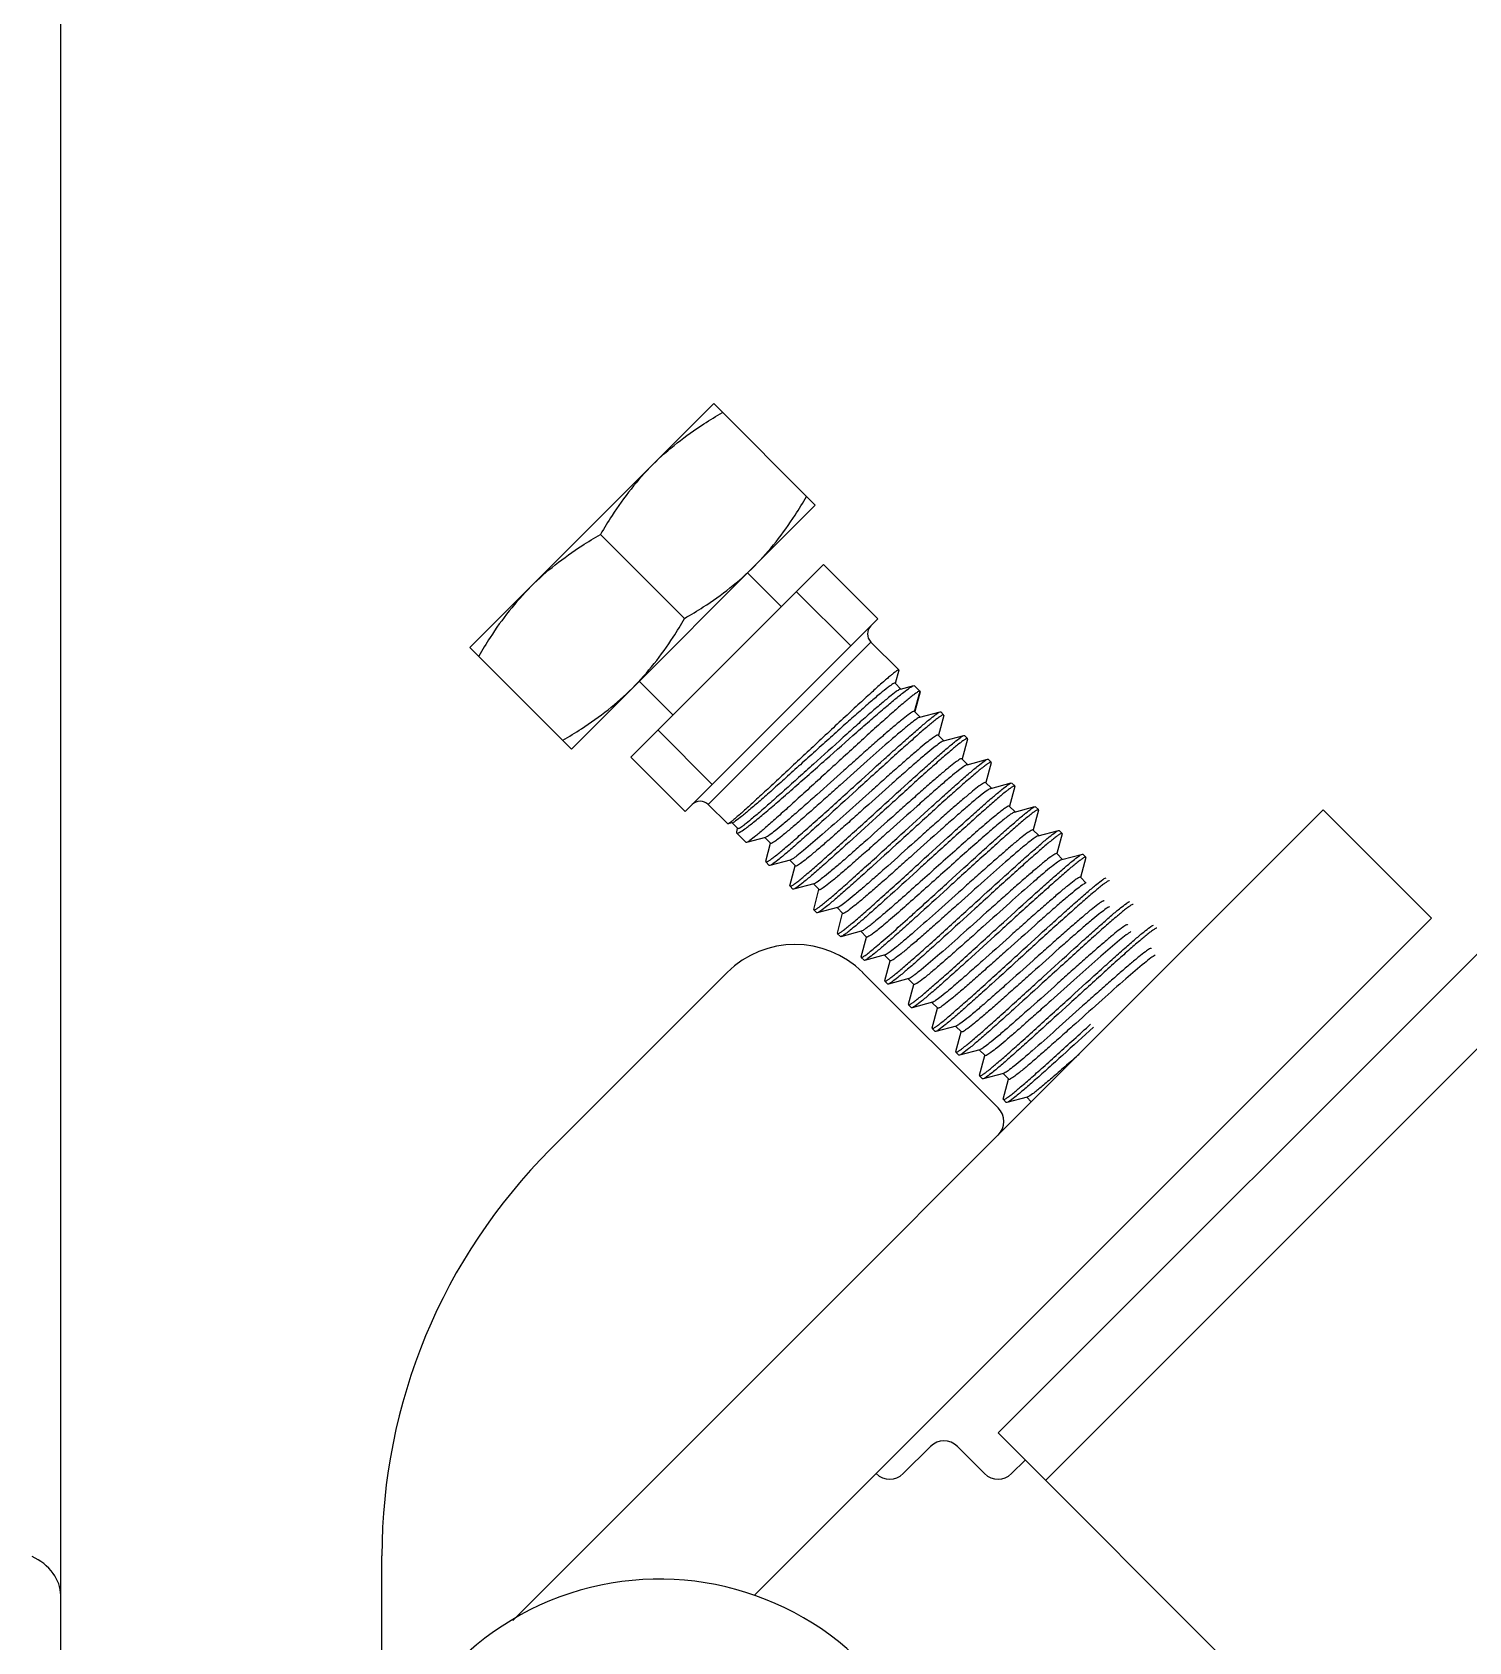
# Model space of a CAD drawing. Extents: x 27938 to 1042331, y -235042 to 1535213.
# Drawn here: x 731104 to 731718, y 753222 to 753909 of the extents above; entities that cross this region are included whole.
import ezdxf

# ---------------------------------------------------------------- set-up
doc = ezdxf.new("R2010")
doc.units = 0
doc.header["$LTSCALE"] = 1000
doc.header["$MEASUREMENT"] = 0

msp = doc.modelspace()

# ---------------------------------------------------------------- linework, layer by layer
for p, q in [((731516.83, 753310.8), (734094.1, 755888.07)), ((731116.62, 753199.36), (731116.62, 755867.83)), ((731537.07, 753290.56), (734114.34, 755867.83)), ((731291.32, 753646.18), (731395.4, 753750.26)), ((731438.77, 753706.89), (731395.4, 753750.26)), ((731334.69, 753602.81), (731438.77, 753706.89)), ((731347.12, 753694.46), (731382.98, 753658.6)), ((731442.31, 753681.52), (731360.06, 753599.27)), ((731409.86, 753677.98), (731424.32, 753663.52)), ((731442.31, 753681.52), (731465.44, 753658.39)), ((731430.75, 753669.96), (731453.88, 753646.83)), ((731383.19, 753576.14), (731465.44, 753658.39)), ((731334.69, 753602.81), (731291.32, 753646.18)), ((731462.48, 753648.49), (731393.09, 753579.1)), ((731474.4, 753636.57), (731462.48, 753648.49)), ((731363.6, 753631.72), (731378.06, 753617.26)), ((731472.82, 753630.87), (731475.28, 753628.41)), ((731474.41, 753636.42), (731472.9, 753630.85)), ((731474.41, 753636.42), (731474.4, 753636.57)), ((731475.08, 753628.36), (731480.77, 753629.87)), ((731480.77, 753629.87), (731481.13, 753629.84)), ((731483.45, 753627.52), (731481.13, 753629.84)), ((731475.08, 753628.36), (731474.93, 753628.31)), ((731481.15, 753618.81), (731483.49, 753627.45)), ((731483.47, 753627.27), (731481.21, 753618.84)), ((731483.49, 753627.45), (731483.45, 753627.52)), ((731483.47, 753627.27), (731483.49, 753627.45)), ((731481.12, 753618.87), (731483.57, 753616.41)), ((731483.36, 753616.36), (731483.14, 753616.28)), ((731483.36, 753616.36), (731492.07, 753618.68)), ((731493.59, 753617.15), (731491.33, 753608.72)), ((731492.07, 753618.68), (731492.31, 753618.66)), ((731493.57, 753617.4), (731492.31, 753618.66)), ((731493.59, 753617.15), (731493.57, 753617.4)), ((731371.63, 753610.83), (731394.75, 753587.7)), ((731491.24, 753608.75), (731493.69, 753606.29)), ((731493.48, 753606.24), (731493.34, 753606.19)), ((731493.48, 753606.24), (731502.19, 753608.56)), ((731503.71, 753607.03), (731501.45, 753598.6)), ((731502.19, 753608.56), (731502.43, 753608.54)), ((731503.69, 753607.28), (731502.43, 753608.54)), ((731503.71, 753607.03), (731503.69, 753607.28)), ((731360.06, 753599.27), (731383.19, 753576.14)), ((731501.35, 753598.63), (731503.81, 753596.17)), ((731503.6, 753596.12), (731512.31, 753598.44)), ((731513.83, 753596.92), (731511.57, 753588.48)), ((731512.31, 753598.44), (731512.55, 753598.42)), ((731513.81, 753597.16), (731512.55, 753598.42)), ((731513.83, 753596.92), (731513.81, 753597.16)), ((731511.47, 753588.51), (731513.93, 753586.06)), ((731513.72, 753586), (731522.43, 753588.32)), ((731523.95, 753586.8), (731521.68, 753578.37)), ((731522.43, 753588.32), (731522.67, 753588.3)), ((731523.93, 753587.04), (731522.67, 753588.3)), ((731523.95, 753586.8), (731523.93, 753587.04)), ((731655.61, 753576.79), (731309.59, 753230.77)), ((731401.37, 753570.82), (731393.09, 753579.1)), ((731521.59, 753578.39), (731524.05, 753575.94)), ((731523.84, 753575.88), (731532.55, 753578.2)), ((731534.07, 753576.68), (731531.8, 753568.25)), ((731532.55, 753578.2), (731532.79, 753578.18)), ((731534.05, 753576.92), (731532.79, 753578.18)), ((731534.07, 753576.68), (731534.05, 753576.92)), ((731701.87, 753530.53), (731655.61, 753576.79)), ((731401.48, 753570.81), (731401.37, 753570.82)), ((731403.39, 753571.33), (731401.48, 753570.81)), ((731405.67, 753568.82), (731403.21, 753571.28)), ((731405.21, 753567.4), (731405.59, 753568.84)), ((731531.71, 753568.27), (731534.17, 753565.82)), ((731533.96, 753565.76), (731542.67, 753568.08)), ((731542.67, 753568.08), (731542.91, 753568.06)), ((731544.17, 753566.8), (731542.91, 753568.06)), ((731409.27, 753562.93), (731405.24, 753566.95)), ((731409.46, 753562.91), (731409.27, 753562.93)), ((731417.47, 753565.06), (731409.46, 753562.91)), ((731419.71, 753562.55), (731417.26, 753565.01)), ((731417.61, 753565.11), (731417.47, 753565.06)), ((731417.58, 753554.89), (731419.62, 753562.58)), ((731544.19, 753566.56), (731541.92, 753558.13)), ((731544.19, 753566.56), (731544.17, 753566.8)), ((731417.58, 753554.89), (731417.6, 753554.59)), ((731419.12, 753553.07), (731417.6, 753554.59)), ((731428.06, 753555.38), (731419.37, 753553.05)), ((731430.3, 753552.87), (731427.85, 753555.33)), ((731541.83, 753558.15), (731544.28, 753555.7)), ((731544.08, 753555.64), (731543.81, 753555.54)), ((731544.08, 753555.64), (731552.79, 753557.96)), ((731554.31, 753556.44), (731552.04, 753548.01)), ((731552.79, 753557.96), (731553.03, 753557.94)), ((731554.29, 753556.68), (731553.03, 753557.94)), ((731419.37, 753553.05), (731419.12, 753553.07)), ((731427.96, 753544.45), (731430.21, 753552.9)), ((731551.95, 753548.03), (731554.4, 753545.58)), ((731427.96, 753544.45), (731427.98, 753544.21)), ((731429.24, 753542.95), (731427.98, 753544.21)), ((731429.49, 753542.93), (731429.24, 753542.95)), ((731438.18, 753545.26), (731429.49, 753542.93)), ((731440.42, 753542.76), (731437.97, 753545.21)), ((731438.08, 753534.33), (731440.33, 753542.78)), ((731438.08, 753534.33), (731438.1, 753534.09)), ((731439.36, 753532.83), (731438.1, 753534.09)), ((731448.3, 753535.15), (731439.61, 753532.81)), ((731450.54, 753532.64), (731448.09, 753535.09)), ((731412.71, 753241.37), (731701.87, 753530.53)), ((731439.61, 753532.81), (731439.36, 753532.83)), ((731448.2, 753524.21), (731450.45, 753532.66)), ((731448.2, 753524.21), (731448.22, 753523.97)), ((731449.48, 753522.71), (731448.22, 753523.97)), ((731449.72, 753522.69), (731449.48, 753522.71)), ((731458.42, 753525.03), (731449.72, 753522.69)), ((731460.66, 753522.52), (731458.21, 753524.97)), ((731458.32, 753514.09), (731460.57, 753522.54)), ((731458.32, 753514.09), (731458.34, 753513.85)), ((731459.6, 753512.59), (731458.34, 753513.85)), ((731468.54, 753514.91), (731459.84, 753512.57)), ((731470.78, 753512.4), (731468.33, 753514.85)), ((731325.57, 753431.79), (731401.17, 753507.38)), ((731458.99, 753507.38), (731516.82, 753449.56)), ((731459.84, 753512.57), (731459.6, 753512.59)), ((731468.44, 753503.97), (731470.69, 753512.42)), ((731468.44, 753503.97), (731468.46, 753503.73)), ((731469.72, 753502.47), (731468.46, 753503.73)), ((731469.96, 753502.45), (731469.72, 753502.47)), ((731478.66, 753504.79), (731469.96, 753502.45)), ((731480.9, 753502.28), (731478.45, 753504.73)), ((731478.56, 753493.85), (731480.81, 753502.3)), ((731478.56, 753493.85), (731478.58, 753493.61)), ((731479.84, 753492.35), (731478.58, 753493.61)), ((731480.08, 753492.33), (731479.84, 753492.35)), ((731488.78, 753494.67), (731480.08, 753492.33)), ((731491.02, 753492.16), (731488.57, 753494.61)), ((731488.68, 753483.74), (731490.93, 753492.18)), ((731488.68, 753483.74), (731488.7, 753483.49)), ((731489.96, 753482.23), (731488.7, 753483.49)), ((731490.2, 753482.22), (731489.96, 753482.23)), ((731498.9, 753484.55), (731490.2, 753482.22)), ((731501.14, 753482.04), (731498.69, 753484.49)), ((731498.8, 753473.62), (731501.05, 753482.06)), ((731498.8, 753473.62), (731498.82, 753473.38)), ((731500.08, 753472.11), (731498.82, 753473.38)), ((731500.32, 753472.1), (731500.08, 753472.11)), ((731509.02, 753474.43), (731500.32, 753472.1)), ((731511.26, 753471.92), (731508.8, 753474.37)), ((731508.92, 753463.5), (731511.17, 753471.95)), ((731509.13, 753474.47), (731509.02, 753474.43)), ((731547.06, 753468.72), (731546, 753467.78)), ((731508.92, 753463.5), (731508.94, 753463.26)), ((731510.2, 753461.99), (731508.94, 753463.26)), ((731510.44, 753461.98), (731510.2, 753461.99)), ((731519.13, 753464.31), (731510.44, 753461.98)), ((731521.38, 753461.8), (731518.92, 753464.25)), ((731519.04, 753453.38), (731521.29, 753461.83)), ((731519.43, 753464.42), (731519.13, 753464.31)), ((731519.04, 753453.38), (731519.05, 753453.14)), ((731520.32, 753451.88), (731519.05, 753453.14)), ((731520.56, 753451.86), (731520.32, 753451.88)), ((731529.25, 753454.19), (731520.56, 753451.86)), ((731531, 753452.18), (731529.04, 753454.14)), ((731753.91, 753073.72), (731516.83, 753310.8)), ((731476.34, 753293.43), (731487.91, 753305)), ((731499.47, 753305), (731511.04, 753293.43)), ((731522.6, 753293.43), (731528.4, 753299.23)), ((731253.7, 753155.71), (731253.72, 753258.35))]:
    msp.add_line(p, q)
for centre, radius, start, end in [((731465.95, 753651.96), 4.91, 135, 225), ((731389.62, 753575.63), 4.91, 45, 135), ((731430.08, 753478.47), 40.89, 45, 135), ((730430.47, 754730.94), 1685.22, 311.49659, 311.69317), ((731511.04, 753443.78), 8.18, 315, 45), ((731499.05, 753258.32), 245.33, 135, 179.99137), ((731493.69, 753299.22), 8.18, 45, 135), ((731470.56, 753299.22), 8.18, 225, 315), ((731516.82, 753299.22), 8.18, 225, 315), ((731372.27, 753125.76), 122.66, 45, 180)]:
    msp.add_arc(centre, radius, start, end)
for points, knots in [([(731369.38, 753724.24), (731375.95, 753730.81), (731385.84, 753738.52), (731396.46, 753744.95), (731399.16, 753746.51)], [0, 0, 0, 0, 0.748734, 1, 1, 1, 1]), ([(731369.38, 753724.24), (731362.81, 753717.67), (731355.1, 753707.78), (731348.67, 753697.17), (731347.12, 753694.46)], [0, 0, 0, 0, 0.748734, 1, 1, 1, 1]), ([(731412.75, 753680.87), (731419.32, 753687.44), (731427.03, 753697.33), (731433.46, 753707.94), (731435.02, 753710.65)], [0, 0, 0, 0, 0.748734, 1, 1, 1, 1]), ([(731317.34, 753672.2), (731323.91, 753678.77), (731333.8, 753686.48), (731344.41, 753692.91), (731347.12, 753694.46)], [0, 0, 0, 0, 0.748734, 1, 1, 1, 1]), ([(731382.98, 753658.6), (731385.68, 753660.16), (731396.29, 753666.59), (731406.18, 753674.3), (731412.75, 753680.87)], [0, 0, 0, 0, 0.251266, 1, 1, 1, 1]), ([(731317.34, 753672.2), (731310.77, 753665.63), (731303.06, 753655.74), (731296.63, 753645.13), (731295.08, 753642.42)], [0, 0, 0, 0, 0.748734, 1, 1, 1, 1]), ([(731360.71, 753628.83), (731367.28, 753635.4), (731374.99, 753645.29), (731381.42, 753655.9), (731382.98, 753658.6)], [0, 0, 0, 0, 0.748734, 1, 1, 1, 1]), ([(731474.4, 753636.57), (731474.33, 753636.64), (731473.92, 753636.44), (731473.38, 753636.1), (731472.4, 753635.35), (731471.15, 753634.34), (731469.58, 753633), (731466.9, 753630.67), (731462.93, 753627.09), (731457.51, 753622.13), (731451.36, 753616.44), (731444.7, 753610.24), (731440.13, 753605.96), (731437.8, 753603.78)], [0, 0, 0, 0, 0.005975, 0.020757, 0.044787, 0.077931, 0.119904, 0.170322, 0.294497, 0.445723, 0.618225, 0.805372, 1, 1, 1, 1]), ([(731472.82, 753630.87), (731472.74, 753630.94), (731472.34, 753630.85), (731471.79, 753630.53), (731470.85, 753629.92), (731469.07, 753628.58), (731466.17, 753626.22), (731462.01, 753622.66), (731457, 753618.26), (731451.34, 753613.21), (731445.23, 753607.7), (731438.87, 753601.96), (731432.5, 753596.19), (731426.34, 753590.63), (731420.59, 753585.48), (731415.45, 753580.93), (731411.08, 753577.16), (731407.63, 753574.24), (731405.19, 753572.42), (731403.9, 753571.46), (731403.39, 753571.33)], [0, 0, 0, 0, 0.003408, 0.010859, 0.022746, 0.039043, 0.084265, 0.144846, 0.218467, 0.302327, 0.393271, 0.487922, 0.582812, 0.674511, 0.759756, 0.835562, 0.899325, 0.948916, 0.982758, 1, 1, 1, 1]), ([(731443.27, 753598.31), (731447.68, 753602.22), (731454.11, 753607.93), (731462.38, 753615.2), (731467.79, 753619.88), (731472.41, 753623.78), (731476.1, 753626.8), (731478.75, 753628.73), (731480.19, 753629.72), (731480.77, 753629.87)], [0, 0, 0, 0, 0.36061, 0.525686, 0.673058, 0.797798, 0.895751, 0.96375, 1, 1, 1, 1]), ([(731330.93, 753606.56), (731333.64, 753608.12), (731344.25, 753614.55), (731354.14, 753622.26), (731360.71, 753628.83)], [0, 0, 0, 0, 0.251266, 1, 1, 1, 1]), ([(731474.93, 753628.31), (731474.34, 753628.07), (731472.86, 753627), (731470.14, 753624.9), (731466.41, 753621.74), (731461.79, 753617.72), (731456.44, 753612.98), (731448.41, 753605.77), (731440.1, 753598.25), (731431.77, 753590.72), (731425.85, 753585.39), (731420.44, 753580.57), (731415.71, 753576.42), (731411.81, 753573.1), (731409.12, 753570.91), (731407.47, 753569.68), (731406.61, 753569.12), (731406.1, 753568.83), (731405.74, 753568.75), (731405.67, 753568.82)], [0, 0, 0, 0, 0.020955, 0.059103, 0.113123, 0.180989, 0.260159, 0.347694, 0.534881, 0.627806, 0.715891, 0.796084, 0.865657, 0.922292, 0.964169, 0.979163, 0.990063, 0.996877, 1, 1, 1, 1]), ([(731483.45, 753627.52), (731483.38, 753627.59), (731482.95, 753627.46), (731482.36, 753627.1), (731481.35, 753626.41), (731479.42, 753624.92), (731476.25, 753622.28), (731471.7, 753618.32), (731466.21, 753613.43), (731460, 753607.8), (731453.27, 753601.67), (731448.65, 753597.44), (731446.3, 753595.29)], [0, 0, 0, 0, 0.006592, 0.021615, 0.045765, 0.07897, 0.171361, 0.295434, 0.446486, 0.618762, 0.805651, 1, 1, 1, 1]), ([(731481.12, 753618.87), (731481.05, 753618.93), (731480.7, 753618.87), (731479.83, 753618.41), (731478.02, 753617.14), (731475.27, 753614.93), (731471.59, 753611.85), (731467.17, 753608.02), (731462.14, 753603.59), (731456.68, 753598.73), (731449.07, 753591.91), (731441.51, 753585.13), (731434.24, 753578.68), (731429.44, 753574.47), (731425.29, 753570.91), (731421.94, 753568.12), (731419.5, 753566.27), (731418.15, 753565.32), (731417.61, 753565.11)], [0, 0, 0, 0, 0.003423, 0.010579, 0.037456, 0.080663, 0.138775, 0.209755, 0.291087, 0.37988, 0.472977, 0.658847, 0.745051, 0.822663, 0.888974, 0.9417, 0.979072, 1, 1, 1, 1]), ([(731483.14, 753616.28), (731482.57, 753616.03), (731481.17, 753615.04), (731478.64, 753613.1), (731475.22, 753610.25), (731469.19, 753605.07), (731460.51, 753597.36), (731451.34, 753589.15), (731443.77, 753582.37), (731438.37, 753577.56), (731433.4, 753573.19), (731429.06, 753569.43), (731425.44, 753566.4), (731422.74, 753564.24), (731420.97, 753563), (731420.12, 753562.54), (731419.78, 753562.49), (731419.71, 753562.55)], [0, 0, 0, 0, 0.022337, 0.061116, 0.115132, 0.182525, 0.347585, 0.533263, 0.62576, 0.713694, 0.794001, 0.863897, 0.920985, 0.963343, 0.989649, 0.996648, 1, 1, 1, 1]), ([(731455.02, 753586.56), (731459.44, 753590.56), (731465.87, 753596.4), (731474.13, 753603.82), (731479.5, 753608.6), (731484.06, 753612.55), (731487.66, 753615.62), (731490.2, 753617.52), (731491.54, 753618.54), (731492.07, 753618.68)], [0, 0, 0, 0, 0.364383, 0.530802, 0.678899, 0.80359, 0.900608, 0.966703, 1, 1, 1, 1]), ([(731493.57, 753617.4), (731493.5, 753617.47), (731493.07, 753617.34), (731492.48, 753616.99), (731491.47, 753616.29), (731489.53, 753614.8), (731486.36, 753612.17), (731481.81, 753608.22), (731476.31, 753603.33), (731470.08, 753597.72), (731463.34, 753591.6), (731458.71, 753587.38), (731456.35, 753585.23)], [0, 0, 0, 0, 0.006599, 0.021626, 0.045783, 0.07899, 0.17139, 0.295472, 0.446527, 0.618792, 0.805664, 1, 1, 1, 1]), ([(731437.8, 753603.78), (731433.37, 753599.64), (731426.93, 753593.61), (731418.68, 753585.94), (731413.36, 753581.03), (731408.89, 753576.96), (731405.76, 753574.18), (731403.79, 753572.5), (731402.76, 753571.65), (731402.03, 753571.12), (731401.63, 753570.85), (731401.48, 753570.81)], [0, 0, 0, 0, 0.370672, 0.539326, 0.688624, 0.813221, 0.908664, 0.94435, 0.971581, 0.990141, 1, 1, 1, 1]), ([(731491.24, 753608.75), (731491.17, 753608.81), (731490.85, 753608.77), (731490.04, 753608.34), (731488.37, 753607.19), (731485.81, 753605.16), (731482.4, 753602.32), (731478.29, 753598.77), (731473.59, 753594.64), (731468.45, 753590.07), (731461.18, 753583.58), (731452.28, 753575.59), (731442.54, 753566.95), (731435.55, 753560.89), (731431.24, 753557.43), (731429.61, 753556.23), (731428.93, 753555.81)], [0, 0, 0, 0, 0.003276, 0.010003, 0.035189, 0.075723, 0.130391, 0.197437, 0.274674, 0.359569, 0.449334, 0.631602, 0.797703, 0.926003, 0.970542, 1, 1, 1, 1]), ([(731493.34, 753606.19), (731492.8, 753605.99), (731491.46, 753605.04), (731489.02, 753603.2), (731485.69, 753600.42), (731481.55, 753596.88), (731476.77, 753592.68), (731469.54, 753586.28), (731462.04, 753579.55), (731454.48, 753572.79), (731449.07, 753567.97), (731444.09, 753563.59), (731439.72, 753559.8), (731436.09, 753556.76), (731433.36, 753554.58), (731431.58, 753553.33), (731430.72, 753552.86), (731430.37, 753552.81), (731430.3, 753552.87)], [0, 0, 0, 0, 0.020991, 0.058538, 0.11151, 0.178089, 0.255944, 0.342332, 0.528306, 0.621317, 0.709946, 0.791063, 0.861805, 0.919689, 0.962708, 0.989461, 0.996585, 1, 1, 1, 1]), ([(731465.21, 753576.37), (731469.61, 753580.39), (731476.03, 753586.24), (731484.28, 753593.68), (731489.64, 753598.46), (731494.2, 753602.43), (731497.79, 753605.5), (731500.33, 753607.4), (731501.66, 753608.42), (731502.19, 753608.56)], [0, 0, 0, 0, 0.364458, 0.5309, 0.679013, 0.803707, 0.900705, 0.96676, 1, 1, 1, 1]), ([(731503.69, 753607.28), (731503.62, 753607.35), (731503.18, 753607.22), (731502.6, 753606.87), (731501.59, 753606.17), (731499.65, 753604.69), (731496.48, 753602.05), (731491.92, 753598.1), (731486.43, 753593.21), (731480.2, 753587.6), (731473.46, 753581.48), (731468.83, 753577.26), (731466.47, 753575.11)], [0, 0, 0, 0, 0.006599, 0.021626, 0.045783, 0.07899, 0.171387, 0.295463, 0.446517, 0.618788, 0.805663, 1, 1, 1, 1]), ([(731405.24, 753566.95), (731405.33, 753566.86), (731405.79, 753566.9), (731406.93, 753567.48), (731409.24, 753569.05), (731412.77, 753571.82), (731417.45, 753575.69), (731423.04, 753580.48), (731429.36, 753586), (731436.19, 753592.02), (731440.88, 753596.19), (731443.27, 753598.31)], [0, 0, 0, 0, 0.00776, 0.023279, 0.080973, 0.173371, 0.297247, 0.447964, 0.619802, 0.806185, 1, 1, 1, 1]), ([(731501.35, 753598.63), (731501.29, 753598.7), (731500.93, 753598.64), (731500.06, 753598.17), (731498.25, 753596.89), (731495.48, 753594.67), (731491.78, 753591.57), (731487.34, 753587.72), (731482.29, 753583.27), (731476.81, 753578.39), (731469.18, 753571.56), (731461.63, 753564.79), (731454.38, 753558.37), (731449.61, 753554.19), (731445.53, 753550.71), (731442.27, 753548.01), (731439.94, 753546.29), (731438.68, 753545.4), (731438.18, 753545.26)], [0, 0, 0, 0, 0.003453, 0.010691, 0.037881, 0.081592, 0.14037, 0.212138, 0.294327, 0.383985, 0.477885, 0.664851, 0.751185, 0.82854, 0.894141, 0.945651, 0.981282, 1, 1, 1, 1]), ([(731503.6, 753596.12), (731503.1, 753595.99), (731501.84, 753595.1), (731499.51, 753593.38), (731496.26, 753590.68), (731492.17, 753587.2), (731487.41, 753583.02), (731480.16, 753576.6), (731472.6, 753569.83), (731464.97, 753563), (731459.49, 753558.12), (731454.44, 753553.67), (731450, 753549.82), (731446.3, 753546.72), (731443.53, 753544.5), (731441.71, 753543.22), (731440.85, 753542.75), (731440.49, 753542.69), (731440.42, 753542.76)], [0, 0, 0, 0, 0.01868, 0.054278, 0.105765, 0.171349, 0.248696, 0.335028, 0.522011, 0.615926, 0.705601, 0.787809, 0.859594, 0.918387, 0.96211, 0.989307, 0.996546, 1, 1, 1, 1]), ([(731475.33, 753566.26), (731479.73, 753570.27), (731486.15, 753576.12), (731494.4, 753583.56), (731499.76, 753588.34), (731504.32, 753592.31), (731507.91, 753595.38), (731510.45, 753597.28), (731511.78, 753598.3), (731512.31, 753598.44)], [0, 0, 0, 0, 0.364461, 0.530908, 0.679021, 0.80371, 0.900704, 0.966759, 1, 1, 1, 1]), ([(731513.81, 753597.16), (731513.73, 753597.23), (731513.3, 753597.1), (731512.72, 753596.75), (731511.71, 753596.06), (731509.77, 753594.57), (731506.6, 753591.93), (731502.04, 753587.98), (731496.54, 753583.09), (731490.31, 753577.48), (731483.58, 753571.37), (731478.95, 753567.14), (731476.59, 753564.99)], [0, 0, 0, 0, 0.006599, 0.021625, 0.045781, 0.078987, 0.171384, 0.295462, 0.446514, 0.618783, 0.805661, 1, 1, 1, 1]), ([(731446.3, 753595.29), (731441.88, 753591.24), (731435.45, 753585.35), (731427.19, 753577.85), (731421.84, 753573.03), (731417.3, 753569.05), (731413.74, 753565.96), (731411.25, 753564.07), (731409.97, 753563.05), (731409.46, 753562.91)], [0, 0, 0, 0, 0.366158, 0.533208, 0.681646, 0.806314, 0.902893, 0.968094, 1, 1, 1, 1]), ([(731511.47, 753588.51), (731511.41, 753588.58), (731511.05, 753588.52), (731510.18, 753588.05), (731508.37, 753586.77), (731505.6, 753584.55), (731501.9, 753581.45), (731497.46, 753577.6), (731492.41, 753573.15), (731486.93, 753568.27), (731479.3, 753561.44), (731471.75, 753554.67), (731464.5, 753548.25), (731459.73, 753544.07), (731455.65, 753540.59), (731452.39, 753537.89), (731450.06, 753536.17), (731448.8, 753535.28), (731448.3, 753535.15)], [0, 0, 0, 0, 0.003454, 0.01069, 0.03788, 0.081592, 0.14037, 0.212137, 0.294327, 0.383985, 0.477885, 0.664852, 0.751185, 0.82854, 0.894141, 0.945652, 0.981282, 1, 1, 1, 1]), ([(731417.6, 753554.59), (731417.68, 753554.51), (731418.12, 753554.62), (731418.73, 753554.97), (731419.75, 753555.64), (731421.71, 753557.11), (731424.9, 753559.72), (731429.48, 753563.65), (731435.01, 753568.51), (731441.26, 753574.11), (731448.01, 753580.2), (731452.65, 753584.41), (731455.02, 753586.56)], [0, 0, 0, 0, 0.006918, 0.022071, 0.046289, 0.079523, 0.171915, 0.295933, 0.446891, 0.619047, 0.805796, 1, 1, 1, 1]), ([(731456.35, 753585.23), (731451.94, 753581.22), (731445.53, 753575.37), (731437.28, 753567.93), (731431.92, 753563.15), (731427.36, 753559.19), (731423.77, 753556.11), (731421.23, 753554.21), (731419.89, 753553.19), (731419.37, 753553.05)], [0, 0, 0, 0, 0.36438, 0.530794, 0.678893, 0.803589, 0.900608, 0.966702, 1, 1, 1, 1]), ([(731513.72, 753586), (731513.22, 753585.87), (731511.96, 753584.98), (731509.63, 753583.26), (731506.37, 753580.56), (731502.29, 753577.08), (731497.52, 753572.9), (731490.28, 753566.48), (731482.72, 753559.71), (731475.09, 753552.88), (731469.61, 753548), (731464.56, 753543.55), (731460.12, 753539.7), (731456.42, 753536.6), (731453.65, 753534.38), (731451.83, 753533.1), (731450.96, 753532.63), (731450.61, 753532.57), (731450.54, 753532.64)], [0, 0, 0, 0, 0.01868, 0.054279, 0.105765, 0.171349, 0.248696, 0.335028, 0.522011, 0.615925, 0.705601, 0.787808, 0.859593, 0.918386, 0.962109, 0.989307, 0.996546, 1, 1, 1, 1]), ([(731485.44, 753556.14), (731489.85, 753560.15), (731496.27, 753566), (731504.52, 753573.44), (731509.88, 753578.22), (731514.44, 753582.19), (731518.03, 753585.26), (731520.57, 753587.16), (731521.9, 753588.18), (731522.43, 753588.32)], [0, 0, 0, 0, 0.364466, 0.530912, 0.679022, 0.803712, 0.900708, 0.966761, 1, 1, 1, 1]), ([(731523.93, 753587.04), (731523.85, 753587.12), (731523.42, 753586.98), (731522.84, 753586.63), (731521.82, 753585.94), (731519.89, 753584.45), (731516.72, 753581.81), (731512.16, 753577.86), (731506.66, 753572.97), (731500.43, 753567.36), (731493.7, 753561.25), (731489.07, 753557.03), (731486.71, 753554.87)], [0, 0, 0, 0, 0.006599, 0.021626, 0.045784, 0.078991, 0.17139, 0.295471, 0.446526, 0.618793, 0.805664, 1, 1, 1, 1]), ([(731427.98, 753544.21), (731428.06, 753544.13), (731428.49, 753544.27), (731429.07, 753544.62), (731430.09, 753545.31), (731432.02, 753546.8), (731435.19, 753549.43), (731439.75, 753553.39), (731445.25, 753558.27), (731451.48, 753563.89), (731458.21, 753570), (731462.85, 753574.22), (731465.21, 753576.37)], [0, 0, 0, 0, 0.006599, 0.021626, 0.045783, 0.07899, 0.17139, 0.295472, 0.446527, 0.618792, 0.805664, 1, 1, 1, 1]), ([(731466.47, 753575.11), (731462.06, 753571.1), (731455.65, 753565.25), (731447.4, 753557.81), (731442.04, 753553.03), (731437.48, 753549.07), (731433.89, 753545.99), (731431.35, 753544.09), (731430.01, 753543.07), (731429.49, 753542.93)], [0, 0, 0, 0, 0.364388, 0.530807, 0.678903, 0.803593, 0.90061, 0.966703, 1, 1, 1, 1]), ([(731521.59, 753578.39), (731521.49, 753578.5), (731520.87, 753578.26), (731520.05, 753577.75), (731518.6, 753576.72), (731516.78, 753575.29), (731514.51, 753573.42), (731510.73, 753570.23), (731505.28, 753565.47), (731498.11, 753559.1), (731490.42, 753552.22), (731482.69, 753545.3), (731477.57, 753540.74), (731475.09, 753538.55)], [0, 0, 0, 0, 0.007395, 0.024841, 0.052899, 0.091256, 0.139324, 0.196326, 0.333257, 0.493011, 0.665004, 0.837814, 1, 1, 1, 1]), ([(731523.84, 753575.88), (731523.57, 753575.81), (731522.9, 753575.42), (731521.71, 753574.62), (731520.11, 753573.39), (731517.19, 753571.04), (731512.73, 753567.24), (731506.58, 753561.85), (731499.61, 753555.65), (731489.88, 753546.94), (731482.51, 753540.33), (731477.62, 753536.02)], [0, 0, 0, 0, 0.013818, 0.037342, 0.070418, 0.112612, 0.221771, 0.358329, 0.51407, 0.679595, 1, 1, 1, 1]), ([(731495.56, 753546.02), (731499.97, 753550.03), (731506.39, 753555.88), (731514.63, 753563.32), (731520, 753568.1), (731524.56, 753572.07), (731528.15, 753575.14), (731530.69, 753577.04), (731532.02, 753578.06), (731532.55, 753578.2)], [0, 0, 0, 0, 0.364457, 0.5309, 0.679014, 0.803707, 0.900705, 0.966759, 1, 1, 1, 1]), ([(731534.05, 753576.92), (731533.97, 753577), (731533.54, 753576.86), (731532.96, 753576.51), (731531.94, 753575.82), (731530.01, 753574.33), (731526.84, 753571.7), (731522.28, 753567.74), (731516.78, 753562.86), (731510.55, 753557.24), (731503.82, 753551.13), (731499.19, 753546.91), (731496.83, 753544.76)], [0, 0, 0, 0, 0.006598, 0.021625, 0.045781, 0.078988, 0.171384, 0.295459, 0.446511, 0.618782, 0.805661, 1, 1, 1, 1]), ([(731531.71, 753568.27), (731531.65, 753568.34), (731531.31, 753568.28), (731530.48, 753567.84), (731528.75, 753566.64), (731526.1, 753564.53), (731522.58, 753561.58), (731518.33, 753557.91), (731513.48, 753553.65), (731508.2, 753548.95), (731500.78, 753542.32), (731491.77, 753534.24), (731483.19, 753526.62), (731477.18, 753521.44), (731473.7, 753518.53), (731471.08, 753516.47), (731469.59, 753515.41), (731468.98, 753515.09)], [0, 0, 0, 0, 0.003347, 0.010273, 0.036252, 0.078044, 0.134342, 0.203263, 0.282469, 0.369263, 0.460682, 0.644854, 0.810039, 0.878342, 0.933909, 0.974886, 1, 1, 1, 1]), ([(731505.68, 753535.9), (731510.09, 753539.91), (731516.51, 753545.76), (731524.75, 753553.2), (731530.12, 753557.99), (731534.68, 753561.95), (731538.27, 753565.02), (731540.81, 753566.93), (731542.14, 753567.94), (731542.67, 753568.08)], [0, 0, 0, 0, 0.364465, 0.530912, 0.679024, 0.803711, 0.900705, 0.96676, 1, 1, 1, 1]), ([(731405.21, 753567.4), (731405.2, 753567.35), (731405.16, 753567.2), (731405.17, 753567.02), (731405.24, 753566.95)], [0, 0, 0, 0, 0.336514, 1, 1, 1, 1]), ([(731438.1, 753534.09), (731438.18, 753534.01), (731438.61, 753534.15), (731439.19, 753534.5), (731440.21, 753535.19), (731442.14, 753536.68), (731445.31, 753539.31), (731449.87, 753543.27), (731455.37, 753548.15), (731461.6, 753553.77), (731468.33, 753559.88), (731472.96, 753564.1), (731475.33, 753566.26)], [0, 0, 0, 0, 0.006598, 0.021625, 0.045781, 0.078987, 0.171384, 0.295461, 0.446511, 0.618782, 0.805661, 1, 1, 1, 1]), ([(731476.59, 753564.99), (731472.18, 753560.98), (731465.77, 753555.13), (731457.52, 753547.69), (731452.16, 753542.91), (731447.6, 753538.95), (731444.01, 753535.88), (731441.47, 753533.97), (731440.13, 753532.95), (731439.61, 753532.81)], [0, 0, 0, 0, 0.36438, 0.530799, 0.678898, 0.803591, 0.900607, 0.966701, 1, 1, 1, 1]), ([(731533.48, 753565.56), (731532.86, 753565.23), (731531.37, 753564.16), (731528.73, 753562.09), (731525.24, 753559.17), (731519.23, 753553.98), (731510.65, 753546.36), (731501.64, 753538.29), (731494.24, 753531.66), (731488.96, 753526.98), (731484.13, 753522.73), (731479.89, 753519.07), (731476.37, 753516.12), (731473.74, 753514.03), (731472.01, 753512.82), (731471.18, 753512.38), (731470.85, 753512.33), (731470.78, 753512.4)], [0, 0, 0, 0, 0.025452, 0.066707, 0.122484, 0.190926, 0.356185, 0.540209, 0.631499, 0.718144, 0.797196, 0.865969, 0.922139, 0.963832, 0.989749, 0.996659, 1, 1, 1, 1]), ([(731544.17, 753566.8), (731544.09, 753566.88), (731543.66, 753566.74), (731543.08, 753566.39), (731542.06, 753565.7), (731540.13, 753564.21), (731536.96, 753561.58), (731532.4, 753557.62), (731526.9, 753552.74), (731520.67, 753547.12), (731513.94, 753541.01), (731509.31, 753536.79), (731506.94, 753534.64)], [0, 0, 0, 0, 0.006599, 0.021625, 0.045782, 0.078988, 0.171386, 0.295466, 0.446519, 0.618787, 0.805663, 1, 1, 1, 1]), ([(731428.93, 753555.81), (731428.84, 753555.76), (731428.56, 753555.6), (731428.27, 753555.44), (731428.06, 753555.38)], [0, 0, 0, 0, 0.319512, 1, 1, 1, 1]), ([(731448.22, 753523.97), (731448.3, 753523.89), (731448.73, 753524.03), (731449.31, 753524.38), (731450.33, 753525.07), (731452.26, 753526.56), (731455.43, 753529.2), (731459.99, 753533.15), (731465.49, 753538.04), (731471.72, 753543.65), (731478.45, 753549.76), (731483.08, 753553.98), (731485.44, 753556.14)], [0, 0, 0, 0, 0.006599, 0.021626, 0.045785, 0.078992, 0.171389, 0.295467, 0.446521, 0.618792, 0.805664, 1, 1, 1, 1]), ([(731486.71, 753554.87), (731485.2, 753553.5), (731479.41, 753548.23), (731473.61, 753542.95), (731469.3, 753539.08)], [0, 0, 0, 0, 0.259954, 1, 1, 1, 1]), ([(731541.83, 753558.15), (731541.77, 753558.21), (731541.44, 753558.17), (731540.62, 753557.74), (731538.92, 753556.56), (731536.33, 753554.5), (731532.87, 753551.61), (731528.7, 753548.02), (731523.94, 753543.83), (731518.74, 753539.21), (731511.41, 753532.65), (731502.46, 753524.62), (731492.72, 753515.99), (731485.78, 753509.98), (731481.56, 753506.63), (731479.99, 753505.48), (731479.33, 753505.1)], [0, 0, 0, 0, 0.003305, 0.010114, 0.035629, 0.076684, 0.132028, 0.199852, 0.277906, 0.36359, 0.454044, 0.637108, 0.802836, 0.929298, 0.972356, 1, 1, 1, 1]), ([(731543.81, 753555.54), (731543.23, 753555.28), (731541.83, 753554.29), (731539.3, 753552.34), (731535.9, 753549.5), (731529.93, 753544.37), (731521.33, 753536.75), (731512.27, 753528.62), (731504.77, 753521.92), (731499.42, 753517.16), (731494.5, 753512.83), (731490.19, 753509.1), (731486.6, 753506.09), (731483.92, 753503.95), (731482.16, 753502.72), (731481.31, 753502.27), (731480.97, 753502.21), (731480.9, 753502.28)], [0, 0, 0, 0, 0.022884, 0.062013, 0.116185, 0.183563, 0.348248, 0.533395, 0.625672, 0.713454, 0.793688, 0.863588, 0.920738, 0.96319, 0.989584, 0.996617, 1, 1, 1, 1]), ([(731515.8, 753525.78), (731520.21, 753529.79), (731526.63, 753535.64), (731534.87, 753543.08), (731540.24, 753547.87), (731544.79, 753551.83), (731548.39, 753554.9), (731550.92, 753556.81), (731552.26, 753557.82), (731552.79, 753557.96)], [0, 0, 0, 0, 0.364464, 0.530908, 0.67902, 0.803711, 0.900708, 0.966761, 1, 1, 1, 1]), ([(731554.29, 753556.68), (731554.21, 753556.76), (731553.78, 753556.62), (731553.2, 753556.27), (731552.18, 753555.58), (731550.25, 753554.09), (731547.08, 753551.46), (731542.52, 753547.5), (731537.02, 753542.62), (731530.79, 753537), (731524.06, 753530.89), (731519.42, 753526.67), (731517.06, 753524.52)], [0, 0, 0, 0, 0.006599, 0.021626, 0.045784, 0.078991, 0.171389, 0.295469, 0.446525, 0.618793, 0.805664, 1, 1, 1, 1]), ([(731551.95, 753548.03), (731551.88, 753548.1), (731551.53, 753548.04), (731550.66, 753547.57), (731548.84, 753546.29), (731546.07, 753544.07), (731542.37, 753540.97), (731537.94, 753537.12), (731532.89, 753532.67), (731527.4, 753527.79), (731519.78, 753520.97), (731512.22, 753514.2), (731504.98, 753507.77), (731500.21, 753503.6), (731496.13, 753500.12), (731492.87, 753497.41), (731490.54, 753495.69), (731489.28, 753494.8), (731488.78, 753494.67)], [0, 0, 0, 0, 0.003453, 0.010691, 0.037881, 0.081592, 0.14037, 0.212138, 0.294327, 0.383986, 0.477885, 0.664852, 0.751185, 0.82854, 0.894141, 0.945651, 0.981282, 1, 1, 1, 1]), ([(731525.92, 753515.66), (731530.33, 753519.67), (731536.74, 753525.53), (731544.99, 753532.96), (731550.35, 753537.75), (731554.91, 753541.71), (731558.51, 753544.78), (731561.04, 753546.69), (731562.38, 753547.7), (731562.9, 753547.84)], [0, 0, 0, 0, 0.364457, 0.530902, 0.679016, 0.803708, 0.900705, 0.966759, 1, 1, 1, 1]), ([(731496.83, 753544.76), (731492.42, 753540.74), (731486, 753534.89), (731477.76, 753527.46), (731472.4, 753522.67), (731467.84, 753518.71), (731464.24, 753515.64), (731461.71, 753513.73), (731460.37, 753512.71), (731459.84, 753512.57)], [0, 0, 0, 0, 0.364389, 0.530809, 0.678905, 0.803593, 0.900609, 0.966703, 1, 1, 1, 1]), ([(731478.16, 753530.22), (731479.53, 753531.46), (731485.35, 753536.71), (731491.14, 753541.99), (731495.56, 753546.02)], [0, 0, 0, 0, 0.236086, 1, 1, 1, 1]), ([(731554.1, 753545.49), (731553.57, 753545.31), (731552.26, 753544.38), (731549.85, 753542.58), (731546.54, 753539.82), (731542.42, 753536.3), (731537.64, 753532.11), (731530.41, 753525.7), (731522.89, 753518.96), (731515.31, 753512.18), (731509.88, 753507.34), (731504.88, 753502.93), (731500.49, 753499.13), (731496.83, 753496.07), (731494.09, 753493.87), (731492.3, 753492.61), (731491.44, 753492.15), (731491.09, 753492.09), (731491.02, 753492.16)], [0, 0, 0, 0, 0.020278, 0.057228, 0.109744, 0.176019, 0.253719, 0.340091, 0.526376, 0.619664, 0.708615, 0.790066, 0.861128, 0.91929, 0.962525, 0.989414, 0.996573, 1, 1, 1, 1]), ([(731564.41, 753546.56), (731564.33, 753546.64), (731563.9, 753546.5), (731563.31, 753546.15), (731562.3, 753545.46), (731560.37, 753543.97), (731557.2, 753541.34), (731552.64, 753537.38), (731547.14, 753532.5), (731540.91, 753526.89), (731534.18, 753520.77), (731529.54, 753516.55), (731527.18, 753514.4)], [0, 0, 0, 0, 0.006598, 0.021624, 0.04578, 0.078986, 0.171383, 0.295458, 0.446509, 0.61878, 0.80566, 1, 1, 1, 1]), ([(731469.3, 753539.08), (731466.86, 753536.88), (731462.46, 753532.95), (731457.26, 753528.41), (731453.88, 753525.61), (731452.06, 753524.16), (731450.75, 753523.23), (731450.02, 753522.77), (731449.72, 753522.69)], [0, 0, 0, 0, 0.385949, 0.692398, 0.809823, 0.90093, 0.964477, 1, 1, 1, 1]), ([(731475.09, 753538.55), (731473.04, 753536.74), (731469.34, 753533.5), (731464.45, 753529.36), (731461.2, 753526.74), (731459.35, 753525.48), (731458.69, 753525.1), (731458.42, 753525.03)], [0, 0, 0, 0, 0.381196, 0.68557, 0.895499, 0.961223, 1, 1, 1, 1]), ([(731477.62, 753536.02), (731475.39, 753534.05), (731472.21, 753531.28), (731468.21, 753527.87), (731465.78, 753525.87), (731463.84, 753524.33), (731462.3, 753523.22), (731461.43, 753522.68), (731460.77, 753522.4), (731460.66, 753522.52)], [0, 0, 0, 0, 0.409427, 0.580571, 0.725203, 0.84078, 0.925396, 0.977977, 1, 1, 1, 1]), ([(731468.46, 753503.73), (731468.54, 753503.66), (731468.97, 753503.79), (731469.55, 753504.14), (731470.56, 753504.84), (731472.5, 753506.32), (731475.67, 753508.96), (731480.23, 753512.91), (731485.73, 753517.8), (731491.96, 753523.41), (731498.69, 753529.53), (731503.32, 753533.75), (731505.68, 753535.9)], [0, 0, 0, 0, 0.006598, 0.021624, 0.04578, 0.078986, 0.171383, 0.295457, 0.446508, 0.618779, 0.805659, 1, 1, 1, 1]), ([(731506.94, 753534.64), (731502.54, 753530.62), (731496.12, 753524.77), (731487.88, 753517.34), (731482.52, 753512.55), (731477.96, 753508.59), (731474.36, 753505.52), (731471.83, 753503.61), (731470.49, 753502.6), (731469.96, 753502.45)], [0, 0, 0, 0, 0.364378, 0.530796, 0.678896, 0.80359, 0.900607, 0.966701, 1, 1, 1, 1]), ([(731562.07, 753537.91), (731562, 753537.98), (731561.65, 753537.92), (731560.78, 753537.45), (731558.96, 753536.17), (731556.19, 753533.95), (731552.49, 753530.85), (731548.06, 753527), (731543.01, 753522.55), (731537.52, 753517.67), (731529.9, 753510.85), (731522.34, 753504.08), (731515.1, 753497.65), (731510.33, 753493.48), (731506.24, 753490), (731502.99, 753487.29), (731500.66, 753485.57), (731499.4, 753484.68), (731498.9, 753484.55)], [0, 0, 0, 0, 0.003453, 0.010691, 0.037881, 0.081592, 0.14037, 0.212138, 0.294327, 0.383985, 0.477885, 0.664851, 0.751185, 0.82854, 0.894141, 0.945652, 0.981282, 1, 1, 1, 1]), ([(731564.31, 753535.4), (731563.82, 753535.27), (731562.56, 753534.38), (731560.23, 753532.67), (731556.97, 753529.96), (731552.89, 753526.48), (731548.12, 753522.31), (731540.87, 753515.88), (731533.32, 753509.11), (731525.69, 753502.29), (731520.21, 753497.4), (731515.16, 753492.95), (731510.72, 753489.11), (731507.02, 753486), (731504.25, 753483.78), (731502.43, 753482.5), (731501.56, 753482.03), (731501.21, 753481.97), (731501.14, 753482.04)], [0, 0, 0, 0, 0.01868, 0.054279, 0.105765, 0.171349, 0.248696, 0.335028, 0.522011, 0.615926, 0.705601, 0.787809, 0.859594, 0.918386, 0.96211, 0.989307, 0.996546, 1, 1, 1, 1]), ([(731536.04, 753505.54), (731540.45, 753509.56), (731546.86, 753515.41), (731555.11, 753522.84), (731560.47, 753527.63), (731565.03, 753531.59), (731568.63, 753534.66), (731571.16, 753536.57), (731572.5, 753537.58), (731573.02, 753537.72)], [0, 0, 0, 0, 0.364467, 0.530915, 0.679025, 0.803711, 0.900707, 0.96676, 1, 1, 1, 1]), ([(731574.53, 753536.44), (731574.45, 753536.52), (731574.02, 753536.38), (731573.43, 753536.03), (731572.42, 753535.34), (731570.49, 753533.85), (731567.32, 753531.22), (731562.76, 753527.26), (731557.26, 753522.38), (731551.03, 753516.77), (731544.29, 753510.65), (731539.66, 753506.43), (731537.3, 753504.28)], [0, 0, 0, 0, 0.006599, 0.021626, 0.045782, 0.078989, 0.171389, 0.29547, 0.446524, 0.618789, 0.805663, 1, 1, 1, 1]), ([(731458.34, 753513.85), (731458.47, 753513.73), (731459.21, 753514.13), (731460.19, 753514.76), (731462, 753516.15), (731464.26, 753518), (731467.1, 753520.42), (731471.8, 753524.52), (731475.53, 753527.86), (731478.16, 753530.22)], [0, 0, 0, 0, 0.020756, 0.072951, 0.157489, 0.273181, 0.418074, 0.58959, 1, 1, 1, 1]), ([(731572.19, 753527.79), (731572.12, 753527.86), (731571.77, 753527.8), (731570.91, 753527.34), (731569.12, 753526.09), (731566.39, 753523.9), (731562.74, 753520.84), (731558.36, 753517.05), (731553.38, 753512.66), (731547.95, 753507.83), (731540.39, 753501.06), (731532.88, 753494.33), (731525.65, 753487.91), (731520.86, 753483.72), (731516.74, 753480.19), (731513.41, 753477.42), (731510.99, 753475.6), (731509.66, 753474.66), (731509.13, 753474.47)], [0, 0, 0, 0, 0.003421, 0.010562, 0.037381, 0.080505, 0.138524, 0.209422, 0.2907, 0.379486, 0.472632, 0.658757, 0.745137, 0.822917, 0.889348, 0.942099, 0.979356, 1, 1, 1, 1]), ([(731546.16, 753495.42), (731550.57, 753499.44), (731556.98, 753505.29), (731565.23, 753512.72), (731570.59, 753517.51), (731575.15, 753521.47), (731578.75, 753524.54), (731581.28, 753526.45), (731582.62, 753527.46), (731583.14, 753527.6)], [0, 0, 0, 0, 0.364461, 0.530904, 0.679016, 0.803709, 0.900707, 0.966761, 1, 1, 1, 1]), ([(731478.58, 753493.61), (731478.65, 753493.54), (731479.09, 753493.67), (731479.67, 753494.02), (731480.68, 753494.72), (731482.62, 753496.21), (731485.79, 753498.84), (731490.35, 753502.79), (731495.85, 753507.68), (731502.07, 753513.29), (731508.81, 753519.41), (731513.44, 753523.63), (731515.8, 753525.78)], [0, 0, 0, 0, 0.006599, 0.021626, 0.045784, 0.078991, 0.171389, 0.295469, 0.446524, 0.618793, 0.805664, 1, 1, 1, 1]), ([(731517.06, 753524.52), (731512.66, 753520.5), (731506.24, 753514.65), (731498, 753507.22), (731492.64, 753502.43), (731488.08, 753498.47), (731484.48, 753495.4), (731481.94, 753493.49), (731480.61, 753492.48), (731480.08, 753492.33)], [0, 0, 0, 0, 0.364385, 0.530802, 0.678899, 0.803593, 0.900611, 0.966704, 1, 1, 1, 1]), ([(731573.53, 753524.84), (731572.84, 753524.41), (731571.2, 753523.19), (731566.88, 753519.72), (731559.87, 753513.65), (731550.14, 753505.01), (731541.25, 753497.03), (731533.99, 753490.54), (731528.86, 753485.99), (731524.17, 753481.87), (731520.07, 753478.33), (731516.66, 753475.5), (731514.12, 753473.48), (731512.45, 753472.33), (731511.65, 753471.9), (731511.32, 753471.86), (731511.26, 753471.92)], [0, 0, 0, 0, 0.029785, 0.074591, 0.203221, 0.369388, 0.551512, 0.641153, 0.725906, 0.802996, 0.869902, 0.92445, 0.96489, 0.990017, 0.996729, 1, 1, 1, 1]), ([(731584.65, 753526.32), (731584.57, 753526.4), (731584.14, 753526.26), (731583.55, 753525.91), (731582.54, 753525.22), (731580.61, 753523.73), (731577.44, 753521.1), (731572.88, 753517.15), (731567.38, 753512.26), (731561.15, 753506.65), (731554.41, 753500.53), (731549.78, 753496.31), (731547.42, 753494.16)], [0, 0, 0, 0, 0.006599, 0.021626, 0.045785, 0.078992, 0.171389, 0.295467, 0.446522, 0.618792, 0.805664, 1, 1, 1, 1]), ([(731488.7, 753483.49), (731488.77, 753483.42), (731489.2, 753483.55), (731489.79, 753483.9), (731490.8, 753484.6), (731492.74, 753486.09), (731495.91, 753488.72), (731500.46, 753492.67), (731505.96, 753497.56), (731512.19, 753503.17), (731518.93, 753509.29), (731523.56, 753513.51), (731525.92, 753515.66)], [0, 0, 0, 0, 0.006599, 0.021626, 0.045782, 0.078988, 0.171386, 0.295467, 0.446519, 0.618787, 0.805663, 1, 1, 1, 1]), ([(731527.18, 753514.4), (731522.78, 753510.38), (731516.36, 753504.53), (731508.12, 753497.1), (731502.75, 753492.31), (731498.2, 753488.35), (731494.6, 753485.28), (731492.06, 753483.37), (731490.73, 753482.36), (731490.2, 753482.22)], [0, 0, 0, 0, 0.364385, 0.530805, 0.678902, 0.803592, 0.900607, 0.966702, 1, 1, 1, 1]), ([(731582.31, 753517.67), (731582.24, 753517.74), (731581.9, 753517.69), (731581.06, 753517.24), (731579.3, 753516.01), (731576.62, 753513.87), (731573.04, 753510.88), (731568.74, 753507.16), (731563.83, 753502.84), (731558.49, 753498.09), (731551.01, 753491.39), (731541.95, 753483.28), (731533.36, 753475.66), (731527.38, 753470.51), (731523.97, 753467.66), (731521.43, 753465.7), (731520.01, 753464.69), (731519.43, 753464.42)], [0, 0, 0, 0, 0.003377, 0.010392, 0.036719, 0.079064, 0.136075, 0.205816, 0.285882, 0.373504, 0.465641, 0.650631, 0.815398, 0.882927, 0.937326, 0.976755, 1, 1, 1, 1]), ([(731583.91, 753514.87), (731583.26, 753514.5), (731581.7, 753513.37), (731577.5, 753510.03), (731570.57, 753504.03), (731560.83, 753495.4), (731551.87, 753487.36), (731544.53, 753480.8), (731539.31, 753476.16), (731534.54, 753471.97), (731530.36, 753468.36), (731526.89, 753465.46), (731524.29, 753463.4), (731522.59, 753462.22), (731521.77, 753461.79), (731521.44, 753461.74), (731521.38, 753461.8)], [0, 0, 0, 0, 0.027294, 0.070064, 0.196169, 0.361823, 0.545041, 0.635628, 0.721465, 0.799678, 0.867653, 0.923128, 0.964285, 0.989864, 0.996689, 1, 1, 1, 1]), ([(731479.33, 753505.1), (731479.27, 753505.06), (731479.05, 753504.94), (731478.82, 753504.83), (731478.66, 753504.79)], [0, 0, 0, 0, 0.311047, 1, 1, 1, 1]), ([(731498.82, 753473.38), (731498.89, 753473.3), (731499.32, 753473.43), (731499.91, 753473.78), (731500.92, 753474.48), (731502.86, 753475.97), (731506.03, 753478.6), (731510.58, 753482.55), (731516.08, 753487.44), (731522.31, 753493.05), (731529.05, 753499.17), (731533.68, 753503.39), (731536.04, 753505.54)], [0, 0, 0, 0, 0.006597, 0.021621, 0.045777, 0.078982, 0.171377, 0.295452, 0.446506, 0.618779, 0.805659, 1, 1, 1, 1]), ([(731537.3, 753504.28), (731532.9, 753500.26), (731526.48, 753494.41), (731518.24, 753486.98), (731512.87, 753482.2), (731508.31, 753478.23), (731504.72, 753475.16), (731502.18, 753473.25), (731500.85, 753472.24), (731500.32, 753472.1)], [0, 0, 0, 0, 0.364379, 0.530793, 0.678893, 0.803588, 0.900607, 0.966702, 1, 1, 1, 1]), ([(731508.94, 753463.26), (731509.01, 753463.18), (731509.44, 753463.32), (731510.03, 753463.67), (731511.04, 753464.36), (731512.97, 753465.85), (731516.15, 753468.48), (731520.7, 753472.43), (731526.2, 753477.32), (731532.43, 753482.93), (731539.17, 753489.05), (731543.8, 753493.27), (731546.16, 753495.42)], [0, 0, 0, 0, 0.006599, 0.021626, 0.045784, 0.078991, 0.17139, 0.295471, 0.446527, 0.618793, 0.805664, 1, 1, 1, 1]), ([(731547.42, 753494.16), (731543.02, 753490.14), (731536.6, 753484.3), (731528.36, 753476.86), (731522.99, 753472.08), (731518.43, 753468.11), (731514.84, 753465.04), (731512.3, 753463.13), (731510.97, 753462.12), (731510.44, 753461.98)], [0, 0, 0, 0, 0.364387, 0.530806, 0.678902, 0.803594, 0.900611, 0.966704, 1, 1, 1, 1]), ([(731519.05, 753453.14), (731519.13, 753453.06), (731519.56, 753453.2), (731520.15, 753453.55), (731521.16, 753454.24), (731523.09, 753455.73), (731526.26, 753458.36), (731530.82, 753462.32), (731536.32, 753467.2), (731542.55, 753472.81), (731549.29, 753478.93), (731553.92, 753483.15), (731556.28, 753485.3)], [0, 0, 0, 0, 0.006599, 0.021625, 0.045781, 0.078987, 0.171384, 0.295463, 0.446514, 0.618784, 0.805662, 1, 1, 1, 1]), ([(731557.54, 753484.04), (731553.14, 753480.03), (731546.72, 753474.18), (731538.47, 753466.74), (731533.11, 753461.96), (731528.55, 753457.99), (731524.96, 753454.92), (731522.42, 753453.01), (731521.09, 753452), (731520.56, 753451.86)], [0, 0, 0, 0, 0.364383, 0.530802, 0.678901, 0.803592, 0.900607, 0.966701, 1, 1, 1, 1]), ([(731546, 753467.78), (731544.11, 753466.12), (731540.66, 753463.1), (731536.01, 753459.12), (731532.51, 753456.31), (731530.56, 753454.84), (731529.76, 753454.41)], [0, 0, 0, 0, 0.35859, 0.653631, 0.870795, 1, 1, 1, 1]), ([(731116.62, 753241.49), (731116.62, 753244.79), (731113.88, 753251.98), (731107.87, 753256.36), (731104.44, 753258.06)], [0, 0, 0, 0, 0.461863, 1, 1, 1, 1])]:
    msp.add_open_spline(points, degree=3, knots=knots)
for points in [[(731533.96, 753565.76), (731533.79, 753565.72), (731533.63, 753565.64), (731533.48, 753565.56)], [(731468.98, 753515.09), (731468.84, 753515.02), (731468.69, 753514.95), (731468.54, 753514.91)], [(731529.76, 753454.41), (731529.6, 753454.32), (731529.43, 753454.24), (731529.25, 753454.19)]]:
    msp.add_open_spline(points, degree=3)

doc.saveas('drawing.dxf')
